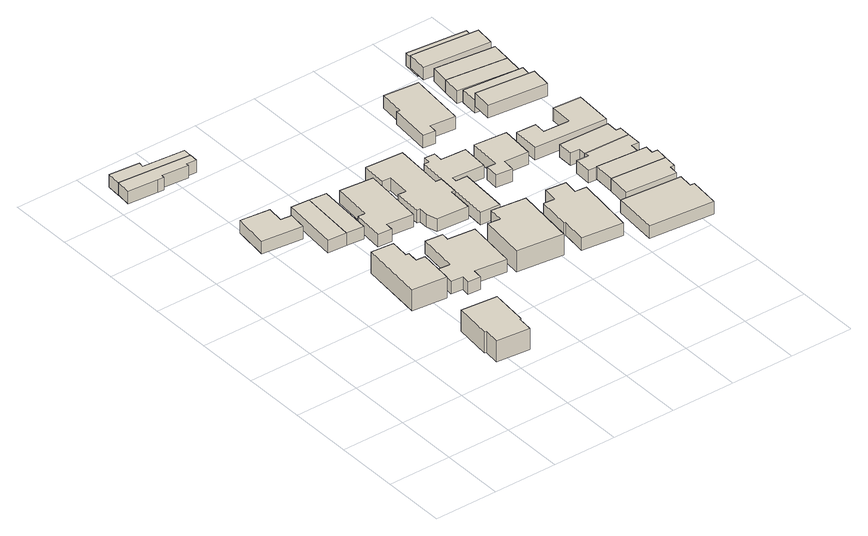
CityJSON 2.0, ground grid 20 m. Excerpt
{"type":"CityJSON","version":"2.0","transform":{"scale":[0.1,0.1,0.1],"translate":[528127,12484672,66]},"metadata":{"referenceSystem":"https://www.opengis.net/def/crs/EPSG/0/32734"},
"CityObjects":{
"building1":{"type":"Building","attributes":{"address":"22 Eden Road Walmer Estate Cape Town","building":"house","building:levels":2,"building_height":6.9,"plus_code":"4FRW3C7W+F3X","ground_height":104.57,"roof_height":111.47},"geometry":[{"type":"Solid","lod":"1","boundaries":[[[[0,1,2,3]],[[1,4,5,2]],[[4,6,7,5]],[[6,8,9,7]],[[8,10,11,9]],[[10,12,13,11]],[[12,14,15,13]],[[14,0,3,15]],[[3,2,5,7,9,11,13,15]],[[14,12,10,8,6,4,1,0]]]]}]},
"building2":{"type":"Building","attributes":{"address":"19 Eden Road Walmer Estate Cape Town","building":"house","building:levels":2,"building_height":6.9,"plus_code":"4FRW3C7W+J35","ground_height":100.74,"roof_height":107.64},"geometry":[{"type":"Solid","lod":"1","boundaries":[[[[16,17,18,19]],[[17,20,21,18]],[[20,22,23,21]],[[22,24,25,23]],[[24,26,27,25]],[[26,28,29,27]],[[28,30,31,29]],[[30,16,19,31]],[[19,18,21,23,25,27,29,31]],[[30,28,26,24,22,20,17,16]]]]}]},
"building3":{"type":"Building","attributes":{"address":"88 Chester Road Walmer Estate Cape Town","building":"house","building:levels":1,"building_height":4.1,"plus_code":"4FRW3C7W+R32","ground_height":93.6,"roof_height":97.7},"geometry":[{"type":"Solid","lod":"1","boundaries":[[[[32,33,34,35]],[[33,36,37,34]],[[36,38,39,37]],[[38,40,41,39]],[[40,42,43,41]],[[42,32,35,43]],[[35,34,37,39,41,43]],[[42,40,38,36,33,32]]]]}]},
"building4":{"type":"Building","attributes":{"address":"90 Chester Road Walmer Estate Cape Town","building":"house","building:levels":1,"building_height":4.1,"plus_code":"4FRW3C7W+Q47","ground_height":93.62,"roof_height":97.72},"geometry":[{"type":"Solid","lod":"1","boundaries":[[[[44,45,46,47]],[[45,48,49,46]],[[48,50,51,49]],[[50,44,47,51]],[[47,46,49,51]],[[50,48,45,44]]]]}]},
"building5":{"type":"Building","attributes":{"address":"21 Eden Road Walmer Estate Cape Town","building":"house","building:levels":1,"building_height":4.1,"plus_code":"4FRW3C7W+J5G","ground_height":100.11,"roof_height":104.21},"geometry":[{"type":"Solid","lod":"1","boundaries":[[[[52,53,54,55]],[[53,56,57,54]],[[56,58,59,57]],[[58,60,61,59]],[[60,62,63,61]],[[62,64,65,63]],[[64,66,67,65]],[[66,68,69,67]],[[68,70,71,69]],[[70,72,73,71]],[[72,74,75,73]],[[74,52,55,75]],[[55,54,57,59,61,63,65,67,69,71,73,75]],[[74,72,70,68,66,64,62,60,58,56,53,52]]]]}]},
"building6":{"type":"Building","attributes":{"address":"97 Upper Queens Road Walmer Estate Cape Town","building":"house","building:levels":1,"building_height":4.1,"plus_code":"4FRW3C7W+X32","ground_height":85.7,"roof_height":89.8},"geometry":[{"type":"Solid","lod":"1","boundaries":[[[[76,77,78,79]],[[77,80,81,78]],[[80,82,83,81]],[[82,84,85,83]],[[84,86,87,85]],[[86,88,89,87]],[[88,90,91,89]],[[90,92,93,91]],[[92,76,79,93]],[[79,78,81,83,85,87,89,91,93]],[[92,90,88,86,84,82,80,77,76]]]]}]},
"building7":{"type":"Building","attributes":{"address":"95 Upper Queens Road Walmer Estate Cape Town","building":"house","building:levels":1,"building_height":4.1,"plus_code":"4FRW3C7W+X2H","ground_height":85.6,"roof_height":89.7},"geometry":[{"type":"Solid","lod":"1","boundaries":[[[[94,95,96,97]],[[95,98,99,96]],[[98,100,101,99]],[[100,102,103,101]],[[102,104,105,103]],[[104,94,97,105]],[[97,96,99,101,103,105]],[[104,102,100,98,95,94]]]]}]},
"building8":{"type":"Building","attributes":{"address":"92 Chester Road Walmer Estate Cape Town","building":"house","building:levels":1,"building_height":4.1,"plus_code":"4FRW3C7W+Q49","ground_height":93.62,"roof_height":97.72},"geometry":[{"type":"Solid","lod":"1","boundaries":[[[[44,50,51,47]],[[50,106,107,51]],[[106,108,109,107]],[[108,44,47,109]],[[47,51,107,109]],[[108,106,50,44]]]]}]},
"building9":{"type":"Building","attributes":{"address":"94 Chester Road Walmer Estate Cape Town","building":"house","building:levels":1,"building_height":4.1,"plus_code":"4FRW3C7W+Q5H","ground_height":93.2,"roof_height":97.3},"geometry":[{"type":"Solid","lod":"1","boundaries":[[[[110,111,112,113]],[[111,114,115,112]],[[114,116,117,115]],[[116,118,119,117]],[[118,120,121,119]],[[120,122,123,121]],[[122,124,125,123]],[[124,110,113,125]],[[113,112,115,117,119,121,123,125]],[[124,122,120,118,116,114,111,110]]]]}]},
"building10":{"type":"Building","attributes":{"address":"23 Eden Road Walmer Estate Cape Town","building":"house","building:levels":2,"building_height":6.9,"plus_code":"4FRW3C7W+J72","ground_height":98.59,"roof_height":105.49},"geometry":[{"type":"Solid","lod":"1","boundaries":[[[[126,127,128,129]],[[127,130,131,128]],[[130,132,133,131]],[[132,134,135,133]],[[134,136,137,135]],[[136,126,129,137]],[[129,128,131,133,135,137]],[[136,134,132,130,127,126]]]]}]},
"building11":{"type":"Building","attributes":{"address":"96 Chester Road Walmer Estate Cape Town","building":"house","building:levels":1,"building_height":4.1,"plus_code":"4FRW3C7W+Q65","ground_height":93.2,"roof_height":97.3},"geometry":[{"type":"Solid","lod":"1","boundaries":[[[[138,139,140,141]],[[139,142,143,140]],[[142,144,145,143]],[[144,146,147,145]],[[146,148,149,147]],[[148,150,151,149]],[[150,152,153,151]],[[152,154,155,153]],[[154,156,157,155]],[[156,158,159,157]],[[158,160,161,159]],[[160,162,163,161]],[[162,164,165,163]],[[164,166,167,165]],[[166,138,141,167]],[[141,140,143,145,147,149,151,153,155,157,159,161,163,165,167]],[[166,164,162,160,158,156,154,152,150,148,146,144,142,139,138]]]]}]},
"building12":{"type":"Building","attributes":{"address":"25 Eden Road Walmer Estate Cape Town","building":"house","building:levels":1,"building_height":4.1,"plus_code":"4FRW3C7W+J89","ground_height":98.59,"roof_height":102.69},"geometry":[{"type":"Solid","lod":"1","boundaries":[[[[168,169,170,171]],[[169,172,173,170]],[[172,174,175,173]],[[174,176,177,175]],[[176,178,179,177]],[[178,180,181,179]],[[180,182,183,181]],[[182,184,185,183]],[[184,186,187,185]],[[186,168,171,187]],[[171,170,173,175,177,179,181,183,185,187]],[[186,184,182,180,178,176,174,172,169,168]]]]}]},
"building13":{"type":"Building","attributes":{"address":"98 Chester Road Walmer Estate Cape Town","building":"house","building:levels":1,"building_height":4.1,"plus_code":"4FRW3C7W+P79","ground_height":92.16,"roof_height":96.26},"geometry":[{"type":"Solid","lod":"1","boundaries":[[[[188,189,190,191]],[[189,192,193,190]],[[192,194,195,193]],[[194,196,197,195]],[[196,198,199,197]],[[198,200,201,199]],[[200,202,203,201]],[[202,204,205,203]],[[204,206,207,205]],[[206,208,209,207]],[[208,210,211,209]],[[210,188,191,211]],[[191,190,193,195,197,199,201,203,205,207,209,211]],[[210,208,206,204,202,200,198,196,194,192,189,188]]]]}]},
"building14":{"type":"Building","attributes":{"address":"100 Chester Road Walmer Estate Cape Town","building":"house","building:levels":1,"building_height":4.1,"plus_code":"4FRW3C7W+Q98","ground_height":90.75,"roof_height":94.85},"geometry":[{"type":"Solid","lod":"1","boundaries":[[[[212,213,214,215]],[[213,216,217,214]],[[216,218,219,217]],[[218,220,221,219]],[[220,222,223,221]],[[222,224,225,223]],[[224,226,227,225]],[[226,212,215,227]],[[215,214,217,219,221,223,225,227]],[[226,224,222,220,218,216,213,212]]]]}]},
"building15":{"type":"Building","attributes":{"address":"88 Eden Road Walmer Estate Cape Town","building":"house","building:levels":1,"building_height":4.1,"plus_code":"4FRW3C7W+HC8","ground_height":96.75,"roof_height":100.85},"geometry":[{"type":"Solid","lod":"1","boundaries":[[[[228,229,230,231]],[[229,232,233,230]],[[232,234,235,233]],[[234,236,237,235]],[[236,238,239,237]],[[238,228,231,239]],[[231,230,233,235,237,239]],[[238,236,234,232,229,228]]]]}]},
"building16":{"type":"Building","attributes":{"address":"86 Upper Melbourne Road Walmer Estate Cape Town","building":"house","building:levels":1,"building_height":4.1,"plus_code":"4FRW3C7W+JC9","ground_height":96.75,"roof_height":100.85},"geometry":[{"type":"Solid","lod":"1","boundaries":[[[[240,241,242,243]],[[241,244,245,242]],[[244,246,247,245]],[[246,248,249,247]],[[248,250,251,249]],[[250,240,243,251]],[[243,242,245,247,249,251]],[[250,248,246,244,241,240]]]]}]},
"building17":{"type":"Building","attributes":{"address":"63 Chester Road Walmer Estate Cape Town","building":"house","building:levels":1,"building_height":4.1,"plus_code":"4FRW3C7W+V97","ground_height":87.23,"roof_height":91.33},"geometry":[{"type":"Solid","lod":"1","boundaries":[[[[252,253,254,255]],[[253,256,257,254]],[[256,258,259,257]],[[258,260,261,259]],[[260,262,263,261]],[[262,264,265,263]],[[264,266,267,265]],[[266,252,255,267]],[[255,254,257,259,261,263,265,267]],[[266,264,262,260,258,256,253,252]]]]}]},
"building18":{"type":"Building","attributes":{"address":"84 Upper Melbourne Road Walmer Estate Cape Town","building":"house","building:levels":1,"building_height":4.1,"plus_code":"4FRW3C7W+JCQ","ground_height":96.75,"roof_height":100.85},"geometry":[{"type":"Solid","lod":"1","boundaries":[[[[241,240,243,242]],[[240,268,269,243]],[[268,270,271,269]],[[270,272,273,271]],[[272,274,275,273]],[[274,241,242,275]],[[242,243,269,271,273,275]],[[274,272,270,268,240,241]]]]}]},
"building19":{"type":"Building","attributes":{"address":"82 Upper Melbourne Road Walmer Estate Cape Town","building":"house","building:levels":1,"building_height":4.1,"plus_code":"4FRW3C7W+MFC","ground_height":93.69,"roof_height":97.79},"geometry":[{"type":"Solid","lod":"1","boundaries":[[[[276,277,278,279]],[[277,280,281,278]],[[280,282,283,281]],[[282,284,285,283]],[[284,286,287,285]],[[286,288,289,287]],[[288,290,291,289]],[[290,276,279,291]],[[279,278,281,283,285,287,289,291]],[[290,288,286,284,282,280,277,276]]]]}]},
"building20":{"type":"Building","attributes":{"address":"80 Upper Melbourne Road Walmer Estate Cape Town","building":"house","building:levels":1,"building_height":4.1,"plus_code":"4FRW3C7W+PF2","ground_height":93.69,"roof_height":97.79},"geometry":[{"type":"Solid","lod":"1","boundaries":[[[[276,292,293,279]],[[292,294,295,293]],[[294,296,297,295]],[[296,298,299,297]],[[298,300,301,299]],[[300,302,303,301]],[[302,277,278,303]],[[277,276,279,278]],[[279,293,295,297,299,301,303,278]],[[277,302,300,298,296,294,292,276]]]]}]},
"building21":{"type":"Building","attributes":{"address":"Sunny Haven Educare 78 Upper Melbourne Road Walmer Estate Cape Town","building":"kindergarten","building:levels":1,"building_height":4.1,"plus_code":"4FRW3C7W+QF4","ground_height":92.75,"roof_height":96.85},"geometry":[{"type":"Solid","lod":"1","boundaries":[[[[304,305,306,307]],[[305,308,309,306]],[[308,310,311,309]],[[310,312,313,311]],[[312,314,315,313]],[[314,316,317,315]],[[316,318,319,317]],[[318,304,307,319]],[[307,306,309,311,313,315,317,319]],[[318,316,314,312,310,308,305,304]]]]}]},
"building22":{"type":"Building","attributes":{"address":"76 Chester Road Walmer Estate Cape Town","building":"house","building:levels":1,"building_height":4.1,"plus_code":"4FRW3C7W+RFM","ground_height":89.58,"roof_height":93.68},"geometry":[{"type":"Solid","lod":"1","boundaries":[[[[320,321,322,323]],[[321,324,325,322]],[[324,326,327,325]],[[326,320,323,327]],[[323,322,325,327]],[[326,324,321,320]]]]}]},
"building23":{"type":"Building","attributes":{"address":"74 Upper Melbourne Road Walmer Estate Cape Town","building":"house","building:levels":1,"building_height":4.1,"plus_code":"4FRW3C7W+VF3","ground_height":87.23,"roof_height":91.33},"geometry":[{"type":"Solid","lod":"1","boundaries":[[[[328,329,330,331]],[[329,332,333,330]],[[332,334,335,333]],[[334,328,331,335]],[[331,330,333,335]],[[334,332,329,328]]]]}]},
"building24":{"type":"Building","attributes":{"address":"72 Upper Melbourne Road Walmer Estate Cape Town","building":"house","building:levels":1,"building_height":4.1,"plus_code":"4FRW3C7W+VFM","ground_height":85.78,"roof_height":89.88},"geometry":[{"type":"Solid","lod":"1","boundaries":[[[[336,337,338,339]],[[337,340,341,338]],[[340,342,343,341]],[[342,336,339,343]],[[339,338,341,343]],[[342,340,337,336]]]]}]},
"building25":{"type":"Building","attributes":{"address":"70 Upper Melbourne Road Walmer Estate Cape Town","building":"house","building:levels":1,"building_height":4.1,"plus_code":"4FRW3C7W+WF3","ground_height":85.78,"roof_height":89.88},"geometry":[{"type":"Solid","lod":"1","boundaries":[[[[336,342,343,339]],[[342,344,345,343]],[[344,346,347,345]],[[346,336,339,347]],[[339,343,345,347]],[[346,344,342,336]]]]}]},
"building26":{"type":"Building","attributes":{"address":"68 Upper Melbourne Road Walmer Estate Cape Town","building":"house","building:levels":1,"building_height":4.1,"plus_code":"4FRW3C7W+WFP","ground_height":85.78,"roof_height":89.88},"geometry":[{"type":"Solid","lod":"1","boundaries":[[[[348,349,350,351]],[[349,352,353,350]],[[352,354,355,353]],[[354,356,357,355]],[[356,348,351,357]],[[351,350,353,355,357]],[[356,354,352,349,348]]]]}]},
"building27":{"type":"Building","attributes":{"address":"66 Upper Melbourne Road Walmer Estate Cape Town","building":"house","building:levels":1,"building_height":4.1,"plus_code":"4FRW3C7W+XF4","ground_height":81.94,"roof_height":86.04},"geometry":[{"type":"Solid","lod":"1","boundaries":[[[[358,359,360,361]],[[359,362,363,360]],[[362,364,365,363]],[[364,358,361,365]],[[361,360,363,365]],[[364,362,359,358]]]]}]}
},
"vertices":[
[299,174,228],[185,185,228],[185,185,297],[299,174,297],[173,67,228],[173,67,297],[178,66,228],[178,66,297],[173,17,228],[173,17,297],[278,7,228],[278,7,297],[283,55,228],[283,55,297],[287,55,228],[287,55,297],
[282,368,190],[293,476,190],[293,476,259],[282,368,259],[264,479,190],[264,479,259],[268,514,190],[268,514,259],[258,515,190],[258,515,259],[264,575,190],[264,575,259],[193,582,190],[193,582,259],[173,379,190],[173,379,259],
[93,1018,119],[80,907,119],[80,907,160],[93,1018,160],[208,892,119],[208,892,160],[215,950,119],[215,950,160],[180,954,119],[180,954,160],[186,1007,119],[186,1007,160],
[295,977,119],[237,981,119],[237,981,160],[295,977,160],[220,801,119],[220,801,160],[280,797,119],[280,797,160],
[504,530,184],[418,539,184],[418,539,225],[504,530,225],[421,563,184],[421,563,225],[366,569,184],[366,569,225],[352,444,184],[352,444,225],[314,448,184],[314,448,225],[306,382,184],[306,382,225],[344,378,184],[344,378,225],[341,353,184],[341,353,225],[381,349,184],[381,349,225],[385,380,184],[385,380,225],[486,369,184],[486,369,225],
[9,1391,40],[102,1384,40],[102,1384,81],[9,1391,81],[123,1382,40],[123,1382,81],[124,1392,40],[124,1392,81],[208,1385,40],[208,1385,81],[208,1393,40],[208,1393,81],[239,1390,40],[239,1390,81],[241,1418,40],[241,1418,81],[14,1438,40],[14,1438,81],
[14,1438,39],[241,1418,39],[241,1418,80],[14,1438,80],[243,1446,39],[243,1446,80],[110,1458,39],[110,1458,80],[113,1474,39],[113,1474,80],[17,1483,39],[17,1483,80],
[335,793,119],[335,793,160],[349,972,119],[349,972,160],
[494,955,115],[388,965,115],[388,965,156],[494,955,156],[377,841,115],[377,841,156],[354,843,115],[354,843,156],[345,745,115],[345,745,156],[389,741,115],[389,741,156],[392,767,115],[392,767,156],[476,759,115],[476,759,156],
[686,543,169],[579,556,169],[579,556,238],[686,543,238],[574,510,169],[574,510,238],[534,515,169],[534,515,238],[517,369,169],[517,369,238],[664,352,169],[664,352,238],
[626,997,115],[508,1005,115],[508,1005,156],[626,997,156],[502,928,115],[502,928,156],[529,926,115],[529,926,156],[524,853,115],[524,853,156],[500,855,115],[500,855,156],[494,767,115],[494,767,156],[504,766,115],[504,766,156],[502,736,115],[502,736,156],[511,703,115],[511,703,156],[612,696,115],[612,696,156],[618,777,115],[618,777,156],[629,776,115],[629,776,156],[633,839,115],[633,839,156],[615,840,115],[615,840,156],
[867,513,169],[831,517,169],[831,517,210],[867,513,210],[837,563,169],[837,563,210],[773,570,169],[773,570,210],[767,522,169],[767,522,210],[732,526,169],[732,526,210],[719,421,169],[719,421,210],[724,420,169],[724,420,210],[714,339,169],[714,339,210],[844,324,169],[844,324,210],
[666,954,104],[664,932,104],[664,932,145],[666,954,145],[649,934,104],[649,934,145],[631,668,104],[631,668,145],[693,663,104],[693,663,145],[704,819,104],[704,819,145],[668,821,104],[668,821,145],[669,837,104],[669,837,145],[770,830,104],[770,830,145],[776,917,104],[776,917,145],[697,922,104],[697,922,145],[699,952,104],[699,952,145],
[921,926,90],[819,935,90],[819,935,131],[921,926,131],[811,832,90],[811,832,131],[783,834,90],[783,834,131],[780,791,90],[780,791,131],[832,786,90],[832,786,131],[836,826,90],[836,826,131],[912,820,90],[912,820,131],
[1110,416,150],[918,432,150],[918,432,191],[1110,416,191],[906,291,150],[906,291,191],[1110,274,150],[1110,274,191],[1119,370,150],[1119,370,191],[1106,371,150],[1106,371,191],
[1132,510,150],[958,524,150],[958,524,191],[1132,510,191],[951,450,150],[951,450,191],[1112,437,150],[1112,437,191],[1115,467,150],[1115,467,191],[1128,466,150],[1128,466,191],
[768,1090,55],[807,1086,55],[807,1086,96],[768,1090,96],[810,1112,55],[810,1112,96],[890,1104,55],[890,1104,96],[908,1286,55],[908,1286,96],[798,1297,55],[798,1297,96],[791,1218,55],[791,1218,96],[780,1219,55],[780,1219,96],
[1136,550,150],[1136,550,191],[1118,551,150],[1118,551,191],[1121,579,150],[1121,579,191],[963,591,150],[963,591,191],
[1145,685,120],[999,689,120],[999,689,161],[1145,685,161],[1002,675,120],[1002,675,161],[963,677,120],[963,677,161],[960,623,120],[960,623,161],[1118,613,120],[1118,613,161],[1120,641,120],[1120,641,161],[1144,640,120],[1144,640,161],
[1146,721,120],[1146,721,161],[1131,722,120],[1131,722,161],[1132,758,120],[1132,758,161],[973,763,120],[973,763,161],[972,714,120],[972,714,161],[1000,713,120],[1000,713,161],
[1158,908,110],[1070,914,110],[1070,914,151],[1158,908,151],[1066,842,110],[1066,842,151],[985,847,110],[985,847,151],[987,884,110],[987,884,151],[926,888,110],[926,888,151],[921,803,110],[921,803,151],[1151,789,110],[1151,789,151],
[975,1130,78],[968,1065,78],[968,1065,120],[975,1130,120],[1154,1046,78],[1154,1046,120],[1161,1111,78],[1161,1111,120],
[975,1130,55],[1161,1111,55],[1161,1111,96],[975,1130,96],[1168,1169,55],[1168,1169,96],[980,1187,55],[980,1187,96],
[984,1268,40],[977,1209,40],[977,1209,81],[984,1268,81],[1168,1186,40],[1168,1186,81],[1175,1245,40],[1175,1245,81],
[1182,1306,40],[1182,1306,81],[992,1328,40],[992,1328,81],
[1193,1392,40],[1004,1411,40],[1004,1411,81],[1193,1392,81],[980,1413,40],[980,1413,81],[974,1349,40],[974,1349,81],[1186,1329,40],[1186,1329,81],
[1193,1392,2],[1199,1451,2],[1199,1451,43],[1193,1392,43],[1010,1470,2],[1010,1470,43],[1004,1411,2],[1004,1411,43]
]}
